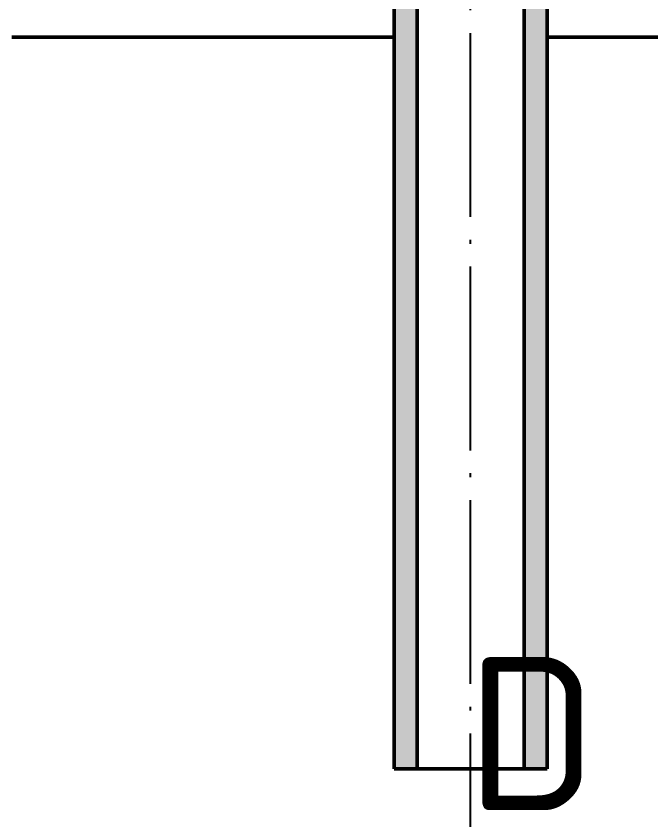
# Model space of a CAD drawing. Header units: millimetres. Extents: x 0 to 594, y 0 to 420.
# Drawn here: x 70.15 to 91.05, y 48.08 to 74.34 of the extents above; entities that cross this region are included whole.
import ezdxf
from ezdxf.enums import TextEntityAlignment as Align

# ---------------------------------------------------------------- set-up
doc = ezdxf.new("R2010")
doc.units = ezdxf.units.MM
doc.linetypes.add('ISO04-TRAZO-PUNTO', pattern=[7.625, 6, -0.75, 0.125, -0.75])
for name, color, linetype, lineweight in [('01-VISIBLE', 7, 'CONTINUOUS', 50), ('03-EJE', 1, 'ISO04-TRAZO-PUNTO', 25), ('05-RAYADO', 8, 'CONTINUOUS', 25), ('06-TEXTO', 7, 'CONTINUOUS', 25)]:
    doc.layers.add(name, color=color, linetype=linetype, lineweight=lineweight)
doc.styles.add('ISO3098', font='isocpeur.ttf')

msp = doc.modelspace()

# ---------------------------------------------------------------- hatches: boundary and pattern name
at = {"layer": '05-RAYADO'}
h = msp.add_hatch(color=7, dxfattribs=at)
h.dxf.hatch_style = 1
h.paths.add_polyline_path([(83.25, 49.755), (82.5, 49.755), (82.5, 373.345), (83.25, 373.345)])
h = msp.add_hatch(color=7, dxfattribs=at)
h.dxf.hatch_style = 1
h.paths.add_polyline_path([(86.75, 373.345), (87.5, 373.345), (87.5, 49.755), (86.75, 49.755)])

# ---------------------------------------------------------------- linework, layer by layer
at = {"layer": '01-VISIBLE'}
for p, q in [((82.5, 49.755), (82.5, 373.345)), ((83.25, 49.755), (83.25, 373.345)), ((86.75, 49.755), (86.75, 373.345)), ((87.5, 49.755), (87.5, 373.345)), ((83.25, 49.755), (82.5, 49.755)), ((87.5, 49.755), (86.75, 49.755))]:
    msp.add_line(p, q, dxfattribs=at)
for points in [[(82.5, 73.655), (82.35, 73.655), (82.199, 73.655), (82.049, 73.655), (81.898, 73.655), (81.748, 73.655), (81.597, 73.655), (81.447, 73.655), (81.296, 73.655), (81.146, 73.655), (80.995, 73.655), (80.845, 73.655), (80.694, 73.655), (80.544, 73.655), (80.393, 73.655), (80.243, 73.655), (80.092, 73.655), (79.942, 73.655), (79.791, 73.655), (79.641, 73.655), (79.49, 73.655), (79.34, 73.655), (79.189, 73.655), (79.039, 73.655), (78.888, 73.655), (78.738, 73.655), (78.587, 73.655), (78.437, 73.655), (78.286, 73.655), (78.136, 73.655), (77.985, 73.655), (77.835, 73.655), (77.684, 73.655), (77.534, 73.655), (77.383, 73.655), (77.233, 73.655), (77.082, 73.655), (76.932, 73.655), (76.781, 73.655), (76.631, 73.655), (76.48, 73.655), (76.33, 73.655), (76.179, 73.655), (76.029, 73.655), (75.878, 73.655), (75.728, 73.655), (75.577, 73.655), (75.427, 73.655), (75.276, 73.655), (75.126, 73.655), (74.975, 73.655), (74.825, 73.655), (74.674, 73.655), (74.524, 73.655), (74.373, 73.655), (74.223, 73.655), (74.072, 73.655), (73.922, 73.655), (73.771, 73.655), (73.621, 73.655), (73.47, 73.655), (73.32, 73.655), (73.169, 73.655), (73.019, 73.655), (72.868, 73.655), (72.718, 73.655), (72.567, 73.655), (72.417, 73.655), (72.266, 73.655), (72.116, 73.655), (71.965, 73.655), (71.815, 73.655), (71.664, 73.655), (71.514, 73.655), (71.363, 73.655), (71.213, 73.655), (71.062, 73.655), (70.912, 73.655), (70.761, 73.655), (70.611, 73.655), (70.46, 73.655), (70.31, 73.655), (70.159, 73.655), (70.009, 73.655)], [(91.112, 73.655), (90.961, 73.655), (90.811, 73.655), (90.66, 73.655), (90.51, 73.655), (90.359, 73.655), (90.209, 73.655), (90.058, 73.655), (89.908, 73.655), (89.757, 73.655), (89.607, 73.655), (89.456, 73.655), (89.306, 73.655), (89.155, 73.655), (89.005, 73.655), (88.854, 73.655), (88.704, 73.655), (88.553, 73.655), (88.403, 73.655), (88.252, 73.655), (88.102, 73.655), (87.951, 73.655), (87.801, 73.655), (87.65, 73.655), (87.5, 73.655)], [(86.75, 49.755), (86.598, 49.755), (86.446, 49.755), (86.293, 49.755), (86.141, 49.755), (85.989, 49.755), (85.837, 49.755), (85.685, 49.755), (85.533, 49.755), (85.38, 49.755), (85.228, 49.755), (85.076, 49.755), (84.924, 49.755), (84.772, 49.755), (84.62, 49.755), (84.467, 49.755), (84.315, 49.755), (84.163, 49.755), (84.011, 49.755), (83.859, 49.755), (83.707, 49.755), (83.554, 49.755), (83.402, 49.755), (83.25, 49.755)]]:
    msp.add_lwpolyline(points, dxfattribs=at)
at = {"layer": '03-EJE'}
msp.add_line((85, 29.655), (85, 384.345), dxfattribs=at)

# ---------------------------------------------------------------- texts
at = {"layer": '06-TEXTO', "style": 'ISO3098'}
msp.add_text('D', height=5, dxfattribs=at).set_placement((87, 50.905), align=Align.MIDDLE_CENTER)

doc.saveas('drawing.dxf')
